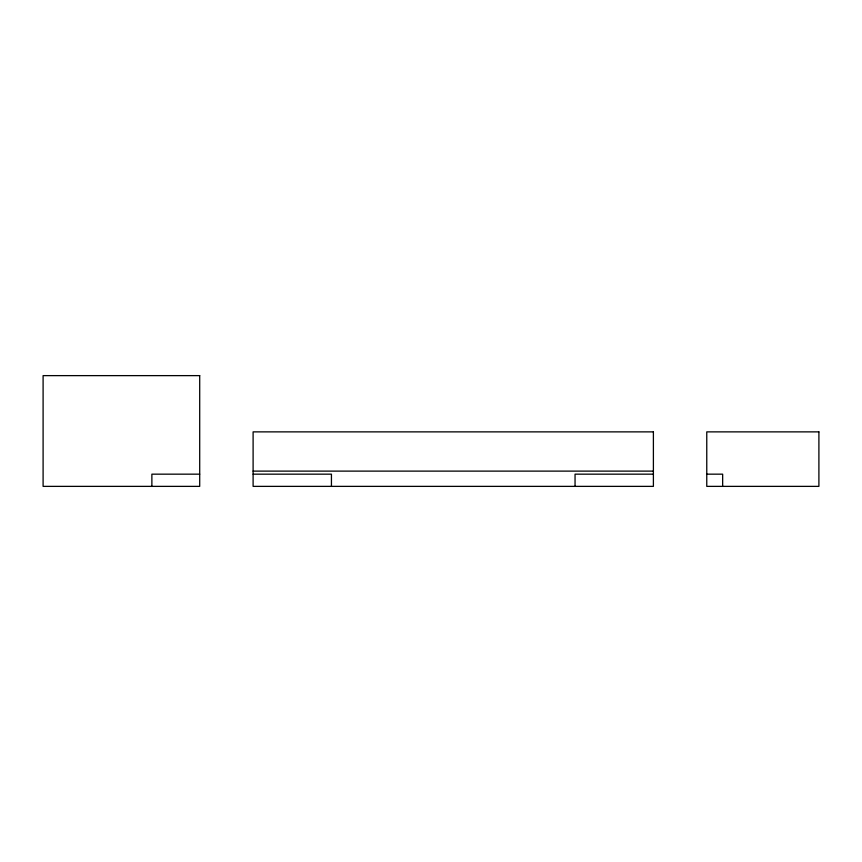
<?xml version="1.0" encoding="UTF-8"?>
<svg xmlns="http://www.w3.org/2000/svg" width="862" height="862" viewBox="0 0 862 862"><rect width="100%" height="100%" fill="white"/><g stroke="black" fill="none" stroke-linecap="round" stroke-linejoin="round"><path stroke-width="1.29" d="M253.105 471.115L653.396 471.115M199.704 474.165L151.874 474.165L151.874 486.373M253.105 474.165L331.439 474.165L331.439 486.373M653.396 474.165L575.051 474.165L575.051 486.373M706.765 474.165L722.658 474.165L722.658 486.373M199.704 375.627L43.1 375.627L43.1 486.373L199.704 486.373L199.704 375.627M653.396 431.873L253.105 431.873L253.105 486.373L653.396 486.373L653.396 431.873M818.9 431.873L706.765 431.873L706.765 486.373L818.9 486.373L818.9 431.873"/></g></svg>
